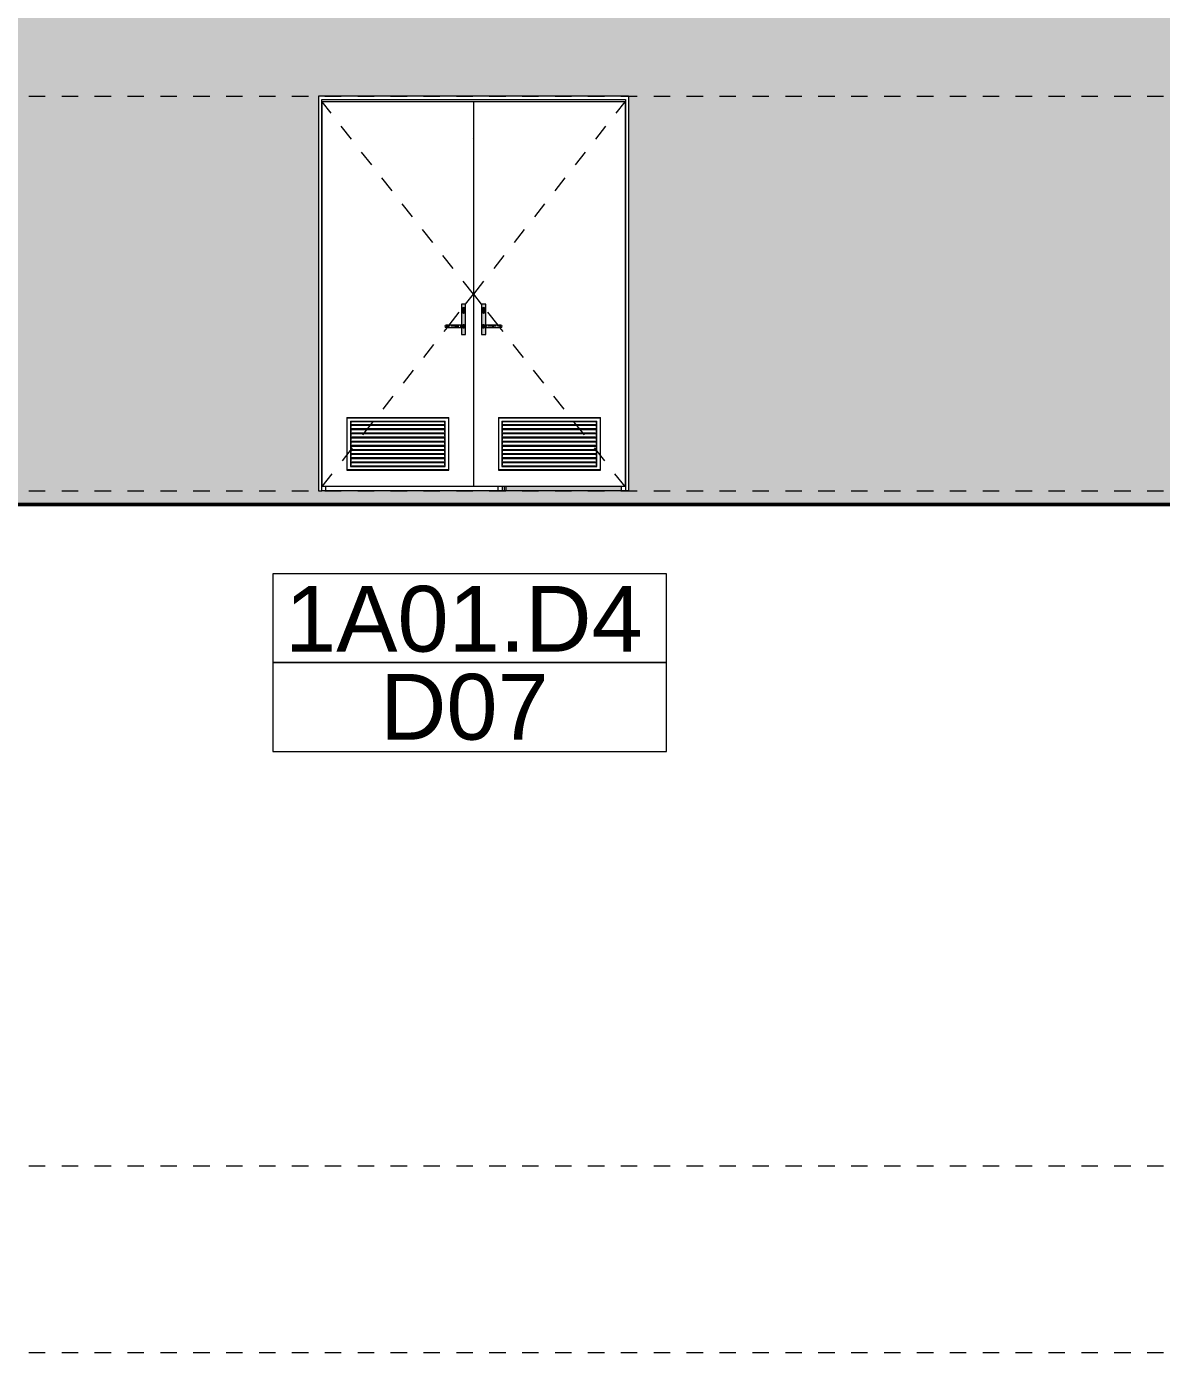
# Model space of a CAD drawing. Header units: metres. Extents: x 902 to 1205, y -4 to 36.
# Drawn here: x 1090.65 to 1097.55, y 0 to 8.06 of the extents above; entities that cross this region are included whole.
import ezdxf

# ---------------------------------------------------------------- set-up
doc = ezdxf.new("R2010")
doc.units = ezdxf.units.M
doc.linetypes.add('AEC_Center', pattern=[0.024, 0.012, -0.004, 0.004, -0.004])
doc.linetypes.add('Dash Small', pattern=[0.009, 0.003, -0.0015, 0.003, -0.0015])
for name, color, linetype, lineweight in [('A-DETL', 90, 'Continuous', 13), ('A-DOOR', 31, 'Continuous', 5), ('A-DOOR-FRAM', 31, 'Continuous', 5), ('A-DOOR-IDEN', 31, 'Continuous', 5), ('A-FLOR-LEVL', 51, 'Continuous', 5), ('A-GLAZ', 151, 'Continuous', 5), ('A-WALL', 113, 'Continuous', 5), ('A-WALL-PATT', 111, 'Continuous', 5)]:
    doc.layers.add(name, color=color, linetype=linetype, lineweight=lineweight)
doc.styles.add('Arial_1', font='arial.ttf', dxfattribs={"height": 0.4})

# ---------------------------------------------------------------- blocks, each defined once
blk = doc.blocks.new('X_Door-Panel-Hinge-Standard - Standard-958284-North - Grids B')
at = {"layer": 'A-DOOR', "linetype": 'Dash Small'}
for p, q in [((1646.6197, 6.435), (1647.5397, 7.605)), ((1646.6673, 6.3745), (1646.6197, 6.435)), ((1646.7679, 6.2466), (1646.6927, 6.3422)), ((1647.5397, 5.265), (1646.7781, 6.2336))]:
    blk.add_line(p, q, dxfattribs=at)
at = {"layer": 'A-DOOR'}
for p, q in [((1646.6197, 5.265), (1646.6197, 7.605)), ((1647.5397, 7.605), (1646.6197, 7.605)), ((1647.5397, 7.605), (1647.5397, 5.265)), ((1646.7697, 5.685), (1646.7697, 5.365)), ((1646.7697, 5.685), (1647.3897, 5.685)), ((1646.7717, 5.683), (1646.7697, 5.685)), ((1646.7717, 5.683), (1647.3877, 5.683)), ((1646.7717, 5.367), (1646.7717, 5.683)), ((1646.7917, 5.663), (1646.7917, 5.387)), ((1646.7917, 5.663), (1647.3677, 5.663)), ((1646.7937, 5.661), (1646.7937, 5.6491)), ((1646.7937, 5.661), (1647.3657, 5.661)), ((1646.7937, 5.641), (1646.7937, 5.6491)), ((1647.3657, 5.6491), (1647.3657, 5.661)), ((1647.3657, 5.6491), (1647.3657, 5.641)), ((1647.3677, 5.387), (1647.3677, 5.663)), ((1647.3897, 5.685), (1647.3877, 5.683)), ((1647.3877, 5.683), (1647.3877, 5.367)), ((1647.3897, 5.365), (1647.3897, 5.685)), ((1646.7937, 5.638), (1646.7937, 5.641)), ((1647.3657, 5.641), (1646.7937, 5.641)), ((1646.7937, 5.638), (1647.3657, 5.638)), ((1646.7937, 5.638), (1646.7937, 5.6239)), ((1646.7937, 5.6158), (1646.7937, 5.6239)), ((1646.7937, 5.6128), (1646.7937, 5.6158)), ((1647.3657, 5.6158), (1646.7937, 5.6158)), ((1646.7937, 5.6128), (1647.3657, 5.6128)), ((1646.7937, 5.6128), (1646.7937, 5.5987)), ((1646.7937, 5.5906), (1646.7937, 5.5987)), ((1646.7937, 5.5876), (1646.7937, 5.5906)), ((1647.3657, 5.5906), (1646.7937, 5.5906)), ((1646.7937, 5.5876), (1647.3657, 5.5876)), ((1646.7937, 5.5876), (1646.7937, 5.5735)), ((1646.7937, 5.5654), (1646.7937, 5.5735)), ((1646.7937, 5.5624), (1646.7937, 5.5654)), ((1647.3657, 5.5654), (1646.7937, 5.5654)), ((1647.3657, 5.641), (1647.3657, 5.638)), ((1647.3657, 5.6239), (1647.3657, 5.638)), ((1647.3657, 5.6239), (1647.3657, 5.6158)), ((1647.3657, 5.6158), (1647.3657, 5.6128)), ((1647.3657, 5.5987), (1647.3657, 5.6128)), ((1647.3657, 5.5987), (1647.3657, 5.5906)), ((1647.3657, 5.5906), (1647.3657, 5.5876)), ((1647.3657, 5.5735), (1647.3657, 5.5876)), ((1647.3657, 5.5735), (1647.3657, 5.5654)), ((1647.3657, 5.5654), (1647.3657, 5.5624)), ((1646.7937, 5.5624), (1647.3657, 5.5624)), ((1646.7937, 5.5624), (1646.7937, 5.5483)), ((1646.7937, 5.5402), (1646.7937, 5.5483)), ((1646.7937, 5.5372), (1646.7937, 5.5402)), ((1647.3657, 5.5402), (1646.7937, 5.5402)), ((1646.7937, 5.5372), (1647.3657, 5.5372)), ((1646.7937, 5.5372), (1646.7937, 5.5231)), ((1646.7937, 5.515), (1646.7937, 5.5231)), ((1646.7937, 5.512), (1646.7937, 5.515)), ((1647.3657, 5.515), (1646.7937, 5.515)), ((1646.7937, 5.512), (1647.3657, 5.512)), ((1646.7937, 5.512), (1646.7937, 5.4979)), ((1646.7937, 5.4898), (1646.7937, 5.4979)), ((1646.7937, 5.4868), (1646.7937, 5.4898)), ((1647.3657, 5.4898), (1646.7937, 5.4898)), ((1646.7937, 5.4868), (1647.3657, 5.4868)), ((1646.7937, 5.4868), (1646.7937, 5.4727)), ((1647.3657, 5.5483), (1647.3657, 5.5624)), ((1647.3657, 5.5483), (1647.3657, 5.5402)), ((1647.3657, 5.5402), (1647.3657, 5.5372)), ((1647.3657, 5.5231), (1647.3657, 5.5372)), ((1647.3657, 5.5231), (1647.3657, 5.515)), ((1647.3657, 5.515), (1647.3657, 5.512)), ((1647.3657, 5.4979), (1647.3657, 5.512)), ((1647.3657, 5.4979), (1647.3657, 5.4898)), ((1647.3657, 5.4898), (1647.3657, 5.4868)), ((1647.3657, 5.4727), (1647.3657, 5.4868)), ((1646.7937, 5.4646), (1646.7937, 5.4727)), ((1646.7937, 5.4616), (1646.7937, 5.4646)), ((1647.3657, 5.4646), (1646.7937, 5.4646)), ((1646.7937, 5.4616), (1647.3657, 5.4616)), ((1646.7937, 5.4616), (1646.7937, 5.4475)), ((1646.7937, 5.4394), (1646.7937, 5.4475)), ((1646.7937, 5.4364), (1646.7937, 5.4394)), ((1647.3657, 5.4394), (1646.7937, 5.4394)), ((1646.7937, 5.4364), (1647.3657, 5.4364)), ((1646.7937, 5.4364), (1646.7937, 5.4223)), ((1646.7937, 5.4142), (1646.7937, 5.4223)), ((1646.7937, 5.4112), (1646.7937, 5.4142)), ((1647.3657, 5.4142), (1646.7937, 5.4142)), ((1646.7937, 5.4112), (1647.3657, 5.4112)), ((1646.7937, 5.4112), (1646.7937, 5.3971)), ((1647.3657, 5.4727), (1647.3657, 5.4646)), ((1647.3657, 5.4646), (1647.3657, 5.4616)), ((1647.3657, 5.4475), (1647.3657, 5.4616)), ((1647.3657, 5.4475), (1647.3657, 5.4394)), ((1647.3657, 5.4394), (1647.3657, 5.4364)), ((1647.3657, 5.4223), (1647.3657, 5.4364)), ((1647.3657, 5.4223), (1647.3657, 5.4142)), ((1647.3657, 5.4142), (1647.3657, 5.4112)), ((1647.3657, 5.3971), (1647.3657, 5.4112)), ((1646.7697, 5.365), (1646.7717, 5.367)), ((1646.7697, 5.365), (1647.3897, 5.365)), ((1647.3877, 5.367), (1646.7717, 5.367)), ((1646.7917, 5.387), (1647.3677, 5.387)), ((1646.7937, 5.389), (1646.7937, 5.3971)), ((1647.3657, 5.389), (1646.7937, 5.389)), ((1647.3657, 5.3971), (1647.3657, 5.389)), ((1647.3897, 5.365), (1647.3877, 5.367)), ((1647.5397, 5.265), (1646.6197, 5.265))]:
    blk.add_line(p, q, dxfattribs=at)
blk = doc.blocks.new('X_Door-Panel-Hinge-Standard - Standard-958351-North - Grids B')
at = {"layer": 'A-DOOR', "linetype": 'Dash Small'}
for p, q in [((1646.6177, 6.435), (1645.6977, 7.605)), ((1646.5702, 6.3745), (1646.6177, 6.435)), ((1646.4696, 6.2466), (1646.5447, 6.3422)), ((1645.6977, 5.265), (1646.4594, 6.2336))]:
    blk.add_line(p, q, dxfattribs=at)
at = {"layer": 'A-DOOR'}
for p, q in [((1645.6977, 5.265), (1645.6977, 7.605)), ((1646.6177, 7.605), (1645.6977, 7.605)), ((1646.6177, 7.605), (1646.6177, 5.265)), ((1645.8497, 5.683), (1645.8477, 5.685)), ((1645.8477, 5.685), (1645.8477, 5.365)), ((1645.8477, 5.685), (1646.4677, 5.685)), ((1645.8497, 5.683), (1646.4657, 5.683)), ((1645.8497, 5.367), (1645.8497, 5.683)), ((1645.8697, 5.663), (1645.8697, 5.387)), ((1645.8697, 5.663), (1646.4457, 5.663)), ((1645.8717, 5.661), (1645.8717, 5.6491)), ((1645.8717, 5.661), (1646.4437, 5.661)), ((1645.8717, 5.641), (1645.8717, 5.6491)), ((1646.4437, 5.6491), (1646.4437, 5.661)), ((1646.4437, 5.6491), (1646.4437, 5.641)), ((1646.4457, 5.387), (1646.4457, 5.663)), ((1646.4677, 5.685), (1646.4657, 5.683)), ((1646.4657, 5.683), (1646.4657, 5.367)), ((1646.4677, 5.365), (1646.4677, 5.685)), ((1645.8717, 5.638), (1645.8717, 5.641)), ((1646.4437, 5.641), (1645.8717, 5.641)), ((1645.8717, 5.638), (1646.4437, 5.638)), ((1645.8717, 5.638), (1645.8717, 5.6239)), ((1645.8717, 5.6158), (1645.8717, 5.6239)), ((1645.8717, 5.6128), (1645.8717, 5.6158)), ((1646.4437, 5.6158), (1645.8717, 5.6158)), ((1645.8717, 5.6128), (1646.4437, 5.6128)), ((1645.8717, 5.6128), (1645.8717, 5.5987)), ((1645.8717, 5.5906), (1645.8717, 5.5987)), ((1645.8717, 5.5876), (1645.8717, 5.5906)), ((1646.4437, 5.5906), (1645.8717, 5.5906)), ((1645.8717, 5.5876), (1646.4437, 5.5876)), ((1645.8717, 5.5876), (1645.8717, 5.5735)), ((1645.8717, 5.5654), (1645.8717, 5.5735)), ((1645.8717, 5.5624), (1645.8717, 5.5654)), ((1646.4437, 5.5654), (1645.8717, 5.5654)), ((1646.4437, 5.641), (1646.4437, 5.638)), ((1646.4437, 5.6239), (1646.4437, 5.638)), ((1646.4437, 5.6239), (1646.4437, 5.6158)), ((1646.4437, 5.6158), (1646.4437, 5.6128)), ((1646.4437, 5.5987), (1646.4437, 5.6128)), ((1646.4437, 5.5987), (1646.4437, 5.5906)), ((1646.4437, 5.5906), (1646.4437, 5.5876)), ((1646.4437, 5.5735), (1646.4437, 5.5876)), ((1646.4437, 5.5735), (1646.4437, 5.5654)), ((1646.4437, 5.5654), (1646.4437, 5.5624)), ((1645.8717, 5.5624), (1646.4437, 5.5624)), ((1645.8717, 5.5624), (1645.8717, 5.5483)), ((1645.8717, 5.5402), (1645.8717, 5.5483)), ((1645.8717, 5.5372), (1645.8717, 5.5402)), ((1646.4437, 5.5402), (1645.8717, 5.5402)), ((1645.8717, 5.5372), (1646.4437, 5.5372)), ((1645.8717, 5.5372), (1645.8717, 5.5231)), ((1645.8717, 5.515), (1645.8717, 5.5231)), ((1645.8717, 5.512), (1645.8717, 5.515)), ((1646.4437, 5.515), (1645.8717, 5.515)), ((1645.8717, 5.512), (1646.4437, 5.512)), ((1645.8717, 5.512), (1645.8717, 5.4979)), ((1645.8717, 5.4898), (1645.8717, 5.4979)), ((1645.8717, 5.4868), (1645.8717, 5.4898)), ((1646.4437, 5.4898), (1645.8717, 5.4898)), ((1645.8717, 5.4868), (1646.4437, 5.4868)), ((1645.8717, 5.4868), (1645.8717, 5.4727)), ((1646.4437, 5.5483), (1646.4437, 5.5624)), ((1646.4437, 5.5483), (1646.4437, 5.5402)), ((1646.4437, 5.5402), (1646.4437, 5.5372)), ((1646.4437, 5.5231), (1646.4437, 5.5372)), ((1646.4437, 5.5231), (1646.4437, 5.515)), ((1646.4437, 5.515), (1646.4437, 5.512)), ((1646.4437, 5.4979), (1646.4437, 5.512)), ((1646.4437, 5.4979), (1646.4437, 5.4898)), ((1646.4437, 5.4898), (1646.4437, 5.4868)), ((1646.4437, 5.4727), (1646.4437, 5.4868)), ((1645.8717, 5.4646), (1645.8717, 5.4727)), ((1645.8717, 5.4616), (1645.8717, 5.4646)), ((1646.4437, 5.4646), (1645.8717, 5.4646)), ((1645.8717, 5.4616), (1646.4437, 5.4616)), ((1645.8717, 5.4616), (1645.8717, 5.4475)), ((1645.8717, 5.4394), (1645.8717, 5.4475)), ((1645.8717, 5.4364), (1645.8717, 5.4394)), ((1646.4437, 5.4394), (1645.8717, 5.4394)), ((1645.8717, 5.4364), (1646.4437, 5.4364)), ((1645.8717, 5.4364), (1645.8717, 5.4223)), ((1645.8717, 5.4142), (1645.8717, 5.4223)), ((1645.8717, 5.4112), (1645.8717, 5.4142)), ((1646.4437, 5.4142), (1645.8717, 5.4142)), ((1645.8717, 5.4112), (1646.4437, 5.4112)), ((1645.8717, 5.4112), (1645.8717, 5.3971)), ((1646.4437, 5.4727), (1646.4437, 5.4646)), ((1646.4437, 5.4646), (1646.4437, 5.4616)), ((1646.4437, 5.4475), (1646.4437, 5.4616)), ((1646.4437, 5.4475), (1646.4437, 5.4394)), ((1646.4437, 5.4394), (1646.4437, 5.4364)), ((1646.4437, 5.4223), (1646.4437, 5.4364)), ((1646.4437, 5.4223), (1646.4437, 5.4142)), ((1646.4437, 5.4142), (1646.4437, 5.4112)), ((1646.4437, 5.3971), (1646.4437, 5.4112)), ((1645.8497, 5.367), (1645.8477, 5.365)), ((1645.8477, 5.365), (1646.4677, 5.365)), ((1646.4657, 5.367), (1645.8497, 5.367)), ((1645.8697, 5.387), (1646.4457, 5.387)), ((1645.8717, 5.389), (1645.8717, 5.3971)), ((1646.4437, 5.389), (1645.8717, 5.389)), ((1646.4437, 5.3971), (1646.4437, 5.389)), ((1646.4657, 5.367), (1646.4677, 5.365)), ((1646.6177, 5.265), (1645.6977, 5.265))]:
    blk.add_line(p, q, dxfattribs=at)
blk = doc.blocks.new('X_Door-Frame-Metal - Standard-3510026-North - Grids B')
at = {"layer": 'A-DOOR-FRAM'}
for p, q in [((1647.5617, 7.64), (1645.6757, 7.64)), ((1645.6757, 7.64), (1645.6757, 5.24)), ((1645.6957, 5.24), (1645.6957, 7.62)), ((1645.6957, 7.62), (1647.5417, 7.62)), ((1647.5417, 7.62), (1647.5417, 5.24)), ((1647.5617, 7.64), (1647.5617, 5.24)), ((1645.7207, 5.24), (1645.7207, 5.265)), ((1647.5167, 5.265), (1647.5167, 5.24)), ((1645.6757, 5.24), (1645.6957, 5.24)), ((1647.5617, 5.24), (1647.5417, 5.24))]:
    blk.add_line(p, q, dxfattribs=at)
blk = doc.blocks.new('X_Door-Handle-Lockwood 4800 Series Lever - Standard-V111-North - Grids B')
at = {"layer": 'A-DOOR'}
h = blk.add_hatch(color=256, dxfattribs=at)
h.paths.add_polyline_path([(1587.5996, 6.374), (1587.5937, 6.3239), (1587.5866, 6.321), (1587.5795, 6.3239), (1587.5766, 6.331), (1587.5763, 6.3456), (1587.5779, 6.348), (1587.584, 6.3527), (1587.5916, 6.3517), (1587.5966, 6.3485), (1587.5971, 6.3527)])
h.paths.add_polyline_path([(1587.5986, 6.19), (1587.5996, 6.191), (1587.5986, 6.375), (1587.5736, 6.374), (1587.5736, 6.2475), (1587.5816, 6.2487), (1587.5892, 6.2497), (1587.5952, 6.245), (1587.5962, 6.2374), (1587.5916, 6.2313), (1587.584, 6.2303), (1587.5736, 6.2325), (1587.5746, 6.19)])
for points in [[(1587.5866, 6.321), (1587.5916, 6.3223), (1587.5966, 6.331), (1587.5952, 6.348), (1587.584, 6.3527), (1587.5769, 6.3456), (1587.5769, 6.3284), (1587.5816, 6.3223)], [(1587.4971, 6.24), (1587.5046, 6.2421), (1587.5086, 6.2469), (1587.4815, 6.2463), (1587.4783, 6.24), (1587.4911, 6.24)], [(1587.4824, 6.2321), (1587.4893, 6.2337), (1587.5007, 6.2328), (1587.5075, 6.2343), (1587.5007, 6.24), (1587.4783, 6.24), (1587.4818, 6.2332)], [(1587.5596, 6.24), (1587.5596, 6.2477), (1587.5086, 6.2457), (1587.5086, 6.24)], [(1587.5596, 6.2323), (1587.5596, 6.24), (1587.5086, 6.2379), (1587.5086, 6.2323)], [(1587.57, 6.2321), (1587.5891, 6.2343), (1587.5899, 6.24), (1587.5653, 6.24), (1587.5596, 6.2331), (1587.5659, 6.2325)], [(1587.5899, 6.24), (1587.5891, 6.2457), (1587.5659, 6.2475), (1587.5606, 6.2457), (1587.5653, 6.24), (1587.5835, 6.24)]]:
    blk.add_hatch(color=256, dxfattribs=at).paths.add_polyline_path(points)
for p, q in [((1587.5736, 6.374), (1587.5736, 6.2475)), ((1587.5986, 6.375), (1587.5746, 6.375)), ((1587.5996, 6.191), (1587.5996, 6.374)), ((1587.5766, 6.343), (1587.5766, 6.331)), ((1587.5966, 6.331), (1587.5966, 6.343)), ((1587.5596, 6.248), (1587.5086, 6.248)), ((1587.5086, 6.232), (1587.5596, 6.232)), ((1587.5736, 6.2325), (1587.5736, 6.191)), ((1587.5746, 6.19), (1587.5986, 6.19))]:
    blk.add_line(p, q, dxfattribs=at)
at = {"layer": 'A-DOOR', "flags": 128}
for points in [[(1587.5086, 6.248), (1587.5075, 6.248), (1587.5064, 6.248), (1587.5054, 6.248), (1587.5043, 6.248), (1587.5032, 6.248), (1587.5022, 6.248), (1587.5011, 6.248), (1587.5001, 6.248), (1587.4991, 6.248), (1587.4981, 6.248), (1587.4971, 6.248), (1587.4961, 6.248), (1587.4952, 6.248), (1587.4942, 6.248), (1587.4933, 6.248), (1587.4925, 6.248), (1587.4916, 6.248), (1587.4908, 6.248), (1587.49, 6.248), (1587.4892, 6.248), (1587.4885, 6.248), (1587.4878, 6.248), (1587.4871, 6.248), (1587.4865, 6.248), (1587.4859, 6.248), (1587.4853, 6.248), (1587.4848, 6.248), (1587.4843, 6.248), (1587.4838, 6.248), (1587.4834, 6.248), (1587.4831, 6.248), (1587.4827, 6.248), (1587.4824, 6.248), (1587.4822, 6.248), (1587.482, 6.248), (1587.4818, 6.248), (1587.4817, 6.248), (1587.4816, 6.248), (1587.4816, 6.248)], [(1587.4816, 6.232), (1587.4816, 6.232), (1587.4817, 6.232), (1587.4818, 6.232), (1587.4819, 6.232), (1587.4821, 6.232), (1587.4824, 6.232), (1587.4826, 6.232), (1587.483, 6.232), (1587.4833, 6.232), (1587.4837, 6.232), (1587.4842, 6.232), (1587.4846, 6.232), (1587.4852, 6.232), (1587.4857, 6.232), (1587.4863, 6.232), (1587.4869, 6.232), (1587.4876, 6.232), (1587.4883, 6.232), (1587.489, 6.232), (1587.4898, 6.232), (1587.4906, 6.232), (1587.4914, 6.232), (1587.4922, 6.232), (1587.4931, 6.232), (1587.494, 6.232), (1587.4949, 6.232), (1587.4959, 6.232), (1587.4968, 6.232), (1587.4978, 6.232), (1587.4988, 6.232), (1587.4998, 6.232), (1587.5008, 6.232), (1587.5019, 6.232), (1587.5029, 6.232), (1587.504, 6.232), (1587.5051, 6.232), (1587.5061, 6.232), (1587.5072, 6.232), (1587.5083, 6.232), (1587.5086, 6.232)], [(1587.5866, 6.248), (1587.5866, 6.248), (1587.5865, 6.248), (1587.5864, 6.248), (1587.5862, 6.248), (1587.5861, 6.248), (1587.5858, 6.248), (1587.5855, 6.248), (1587.5852, 6.248), (1587.5849, 6.248), (1587.5845, 6.248), (1587.584, 6.248), (1587.5835, 6.248), (1587.583, 6.248), (1587.5825, 6.248), (1587.5819, 6.248), (1587.5812, 6.248), (1587.5806, 6.248), (1587.5799, 6.248), (1587.5792, 6.248), (1587.5784, 6.248), (1587.5776, 6.248), (1587.5768, 6.248), (1587.5759, 6.248), (1587.5751, 6.248), (1587.5742, 6.248), (1587.5733, 6.248), (1587.5723, 6.248), (1587.5714, 6.248), (1587.5704, 6.248), (1587.5694, 6.248), (1587.5684, 6.248), (1587.5673, 6.248), (1587.5663, 6.248), (1587.5652, 6.248), (1587.5642, 6.248), (1587.5631, 6.248), (1587.562, 6.248), (1587.561, 6.248), (1587.5599, 6.248), (1587.5596, 6.248)], [(1587.5596, 6.232), (1587.5607, 6.232), (1587.5617, 6.232), (1587.5628, 6.232), (1587.5639, 6.232), (1587.565, 6.232), (1587.566, 6.232), (1587.5671, 6.232), (1587.5681, 6.232), (1587.5691, 6.232), (1587.5701, 6.232), (1587.5711, 6.232), (1587.5721, 6.232), (1587.573, 6.232), (1587.5739, 6.232), (1587.5748, 6.232), (1587.5757, 6.232), (1587.5766, 6.232), (1587.5774, 6.232), (1587.5782, 6.232), (1587.579, 6.232), (1587.5797, 6.232), (1587.5804, 6.232), (1587.5811, 6.232), (1587.5817, 6.232), (1587.5823, 6.232), (1587.5829, 6.232), (1587.5834, 6.232), (1587.5839, 6.232), (1587.5843, 6.232), (1587.5848, 6.232), (1587.5851, 6.232), (1587.5855, 6.232), (1587.5857, 6.232), (1587.586, 6.232), (1587.5862, 6.232), (1587.5864, 6.232), (1587.5865, 6.232), (1587.5866, 6.232), (1587.5866, 6.232)]]:
    blk.add_lwpolyline(points, dxfattribs=at)
at = {"layer": 'A-DOOR'}
for centre, radius, start, end in [((1587.5746, 6.374), 0.001, 90, 180), ((1587.5986, 6.374), 0.001, 0, 90), ((1587.5866, 6.343), 0.01, 360, 180), ((1587.5866, 6.331), 0.01, 180, 0), ((1587.5866, 6.331), 0.01, 195, 210), ((1587.5866, 6.343), 0.01, 0, 120), ((1587.5866, 6.331), 0.01, 240, 300), ((1587.5866, 6.331), 0.01, 315, 0), ((1587.5866, 6.343), 0.01, 0, 15), ((1587.5866, 6.343), 0.01, 0, 15), ((1587.4816, 6.24), 0.008, 90, 270), ((1587.4816, 6.24), 0.008, 90, 180), ((1587.4816, 6.24), 0.008, 180, 270), ((1587.5866, 6.24), 0.01, 0, 135), ((1587.5866, 6.24), 0.01, 225, 0), ((1587.5866, 6.24), 0.008, 0, 120), ((1587.5866, 6.24), 0.008, 240, 0), ((1587.5866, 6.24), 0.008, 270, 90), ((1587.5746, 6.191), 0.001, 180, 270), ((1587.5986, 6.191), 0.001, 270, 0)]:
    blk.add_arc(centre, radius, start, end, dxfattribs=at)
blk = doc.blocks.new('X_Door-Handle-Lockwood 4800 Series Lever - Standard-V86-North - Grids B')
at = {"layer": 'A-DOOR'}
h = blk.add_hatch(color=256, dxfattribs=at)
h.paths.add_polyline_path([(1625.6927, 6.374), (1625.6868, 6.3239), (1625.6797, 6.321), (1625.6727, 6.3239), (1625.6697, 6.331), (1625.6688, 6.3527), (1625.6711, 6.348), (1625.6772, 6.3527), (1625.6847, 6.3517), (1625.6897, 6.3485), (1625.6902, 6.3527)])
h.paths.add_polyline_path([(1625.6917, 6.19), (1625.6927, 6.191), (1625.6927, 6.2325), (1625.6847, 6.2313), (1625.6772, 6.2303), (1625.6711, 6.235), (1625.6701, 6.2426), (1625.6747, 6.2487), (1625.6823, 6.2497), (1625.6927, 6.2475), (1625.6917, 6.375), (1625.6667, 6.374), (1625.6677, 6.19)])
for points in [[(1625.6797, 6.321), (1625.6847, 6.3223), (1625.6897, 6.331), (1625.6884, 6.348), (1625.6823, 6.3527), (1625.6711, 6.348), (1625.6697, 6.343), (1625.6697, 6.331), (1625.6747, 6.3223)], [(1625.6953, 6.24), (1625.7027, 6.2421), (1625.7067, 6.2469), (1625.6865, 6.2468), (1625.6772, 6.2457), (1625.6764, 6.24), (1625.6892, 6.24)], [(1625.6963, 6.2321), (1625.7057, 6.2343), (1625.701, 6.24), (1625.6764, 6.24), (1625.6772, 6.2343), (1625.6953, 6.2322)], [(1625.7324, 6.24), (1625.7577, 6.2421), (1625.7577, 6.2477), (1625.7067, 6.2457), (1625.7067, 6.24)], [(1625.7577, 6.2323), (1625.7577, 6.24), (1625.7067, 6.2379), (1625.7067, 6.2323), (1625.7324, 6.2323)], [(1625.784, 6.2321), (1625.7881, 6.24), (1625.7618, 6.2379), (1625.7577, 6.2331), (1625.7816, 6.2331)], [(1625.7692, 6.24), (1625.7881, 6.24), (1625.784, 6.2479), (1625.777, 6.2463), (1625.7657, 6.2472), (1625.7588, 6.2457), (1625.7657, 6.24)]]:
    blk.add_hatch(color=256, dxfattribs=at).paths.add_polyline_path(points)
for p, q in [((1625.6667, 6.374), (1625.6667, 6.191)), ((1625.6917, 6.375), (1625.6677, 6.375)), ((1625.6927, 6.2475), (1625.6927, 6.374)), ((1625.6697, 6.343), (1625.6697, 6.331)), ((1625.6897, 6.331), (1625.6897, 6.343)), ((1625.6927, 6.191), (1625.6927, 6.2325)), ((1625.7577, 6.248), (1625.7067, 6.248)), ((1625.7067, 6.232), (1625.7577, 6.232)), ((1625.6677, 6.19), (1625.6917, 6.19))]:
    blk.add_line(p, q, dxfattribs=at)
at = {"layer": 'A-DOOR', "flags": 128}
for points in [[(1625.7067, 6.248), (1625.7057, 6.248), (1625.7046, 6.248), (1625.7035, 6.248), (1625.7024, 6.248), (1625.7014, 6.248), (1625.7003, 6.248), (1625.6993, 6.248), (1625.6982, 6.248), (1625.6972, 6.248), (1625.6962, 6.248), (1625.6952, 6.248), (1625.6943, 6.248), (1625.6933, 6.248), (1625.6924, 6.248), (1625.6915, 6.248), (1625.6906, 6.248), (1625.6898, 6.248), (1625.6889, 6.248), (1625.6881, 6.248), (1625.6874, 6.248), (1625.6866, 6.248), (1625.6859, 6.248), (1625.6853, 6.248), (1625.6846, 6.248), (1625.684, 6.248), (1625.6835, 6.248), (1625.6829, 6.248), (1625.6824, 6.248), (1625.682, 6.248), (1625.6816, 6.248), (1625.6812, 6.248), (1625.6809, 6.248), (1625.6806, 6.248), (1625.6803, 6.248), (1625.6801, 6.248), (1625.68, 6.248), (1625.6799, 6.248), (1625.6798, 6.248), (1625.6797, 6.248)], [(1625.6797, 6.232), (1625.6798, 6.232), (1625.6798, 6.232), (1625.6799, 6.232), (1625.6801, 6.232), (1625.6803, 6.232), (1625.6805, 6.232), (1625.6808, 6.232), (1625.6811, 6.232), (1625.6815, 6.232), (1625.6819, 6.232), (1625.6823, 6.232), (1625.6828, 6.232), (1625.6833, 6.232), (1625.6839, 6.232), (1625.6845, 6.232), (1625.6851, 6.232), (1625.6857, 6.232), (1625.6864, 6.232), (1625.6872, 6.232), (1625.6879, 6.232), (1625.6887, 6.232), (1625.6895, 6.232), (1625.6904, 6.232), (1625.6913, 6.232), (1625.6922, 6.232), (1625.6931, 6.232), (1625.694, 6.232), (1625.695, 6.232), (1625.696, 6.232), (1625.697, 6.232), (1625.698, 6.232), (1625.699, 6.232), (1625.7, 6.232), (1625.7011, 6.232), (1625.7022, 6.232), (1625.7032, 6.232), (1625.7043, 6.232), (1625.7054, 6.232), (1625.7064, 6.232), (1625.7067, 6.232)], [(1625.7847, 6.248), (1625.7847, 6.248), (1625.7847, 6.248), (1625.7845, 6.248), (1625.7844, 6.248), (1625.7842, 6.248), (1625.784, 6.248), (1625.7837, 6.248), (1625.7834, 6.248), (1625.783, 6.248), (1625.7826, 6.248), (1625.7822, 6.248), (1625.7817, 6.248), (1625.7812, 6.248), (1625.7806, 6.248), (1625.78, 6.248), (1625.7794, 6.248), (1625.7787, 6.248), (1625.778, 6.248), (1625.7773, 6.248), (1625.7766, 6.248), (1625.7758, 6.248), (1625.7749, 6.248), (1625.7741, 6.248), (1625.7732, 6.248), (1625.7723, 6.248), (1625.7714, 6.248), (1625.7705, 6.248), (1625.7695, 6.248), (1625.7685, 6.248), (1625.7675, 6.248), (1625.7665, 6.248), (1625.7655, 6.248), (1625.7644, 6.248), (1625.7634, 6.248), (1625.7623, 6.248), (1625.7613, 6.248), (1625.7602, 6.248), (1625.7591, 6.248), (1625.758, 6.248), (1625.7577, 6.248)], [(1625.7577, 6.232), (1625.7588, 6.232), (1625.7599, 6.232), (1625.761, 6.232), (1625.762, 6.232), (1625.7631, 6.232), (1625.7642, 6.232), (1625.7652, 6.232), (1625.7662, 6.232), (1625.7673, 6.232), (1625.7683, 6.232), (1625.7692, 6.232), (1625.7702, 6.232), (1625.7712, 6.232), (1625.7721, 6.232), (1625.773, 6.232), (1625.7739, 6.232), (1625.7747, 6.232), (1625.7755, 6.232), (1625.7763, 6.232), (1625.7771, 6.232), (1625.7778, 6.232), (1625.7786, 6.232), (1625.7792, 6.232), (1625.7799, 6.232), (1625.7805, 6.232), (1625.781, 6.232), (1625.7816, 6.232), (1625.782, 6.232), (1625.7825, 6.232), (1625.7829, 6.232), (1625.7833, 6.232), (1625.7836, 6.232), (1625.7839, 6.232), (1625.7841, 6.232), (1625.7843, 6.232), (1625.7845, 6.232), (1625.7846, 6.232), (1625.7847, 6.232), (1625.7847, 6.232)]]:
    blk.add_lwpolyline(points, dxfattribs=at)
at = {"layer": 'A-DOOR'}
for centre, radius, start, end in [((1625.6677, 6.374), 0.001, 90, 180), ((1625.6917, 6.374), 0.001, 0, 90), ((1625.6797, 6.343), 0.01, 0, 180), ((1625.6797, 6.343), 0.01, 60, 180), ((1625.6797, 6.343), 0.01, 165, 180), ((1625.6797, 6.343), 0.01, 165, 180), ((1625.6797, 6.331), 0.01, 180, 0), ((1625.6797, 6.331), 0.01, 180, 225), ((1625.6797, 6.331), 0.01, 240, 300), ((1625.6797, 6.343), 0.01, 0, 30), ((1625.6797, 6.331), 0.01, 330, 345), ((1625.6797, 6.343), 0.01, 0, 15), ((1625.6797, 6.343), 0.01, 0, 15), ((1625.6797, 6.24), 0.01, 45, 180), ((1625.6797, 6.24), 0.01, 180, 315), ((1625.6797, 6.24), 0.008, 90, 270), ((1625.6797, 6.24), 0.008, 60, 180), ((1625.6797, 6.24), 0.008, 180, 300), ((1625.7847, 6.24), 0.008, 270, 90), ((1625.7847, 6.24), 0.008, 0, 90), ((1625.7847, 6.24), 0.008, 270, 0), ((1625.6677, 6.191), 0.001, 180, 270), ((1625.6917, 6.191), 0.001, 270, 0)]:
    blk.add_arc(centre, radius, start, end, dxfattribs=at)
blk = doc.blocks.new('X_Door-Panel-Hinge-Standard - Standard-3439112-North - Grids B')
at = {"layer": 'A-DOOR'}
blk.add_hatch(color=256, dxfattribs=at).paths.add_polyline_path([(1587.6466, 7.485), (1587.6486, 7.485), (1587.6466, 7.5788)])
at = {"layer": 'A-DOOR', "linetype": 'Dash Small'}
for p, q in [((1587.6466, 7.3829), (1587.6486, 7.3854)), ((1587.6486, 5.4846), (1587.6466, 5.4871))]:
    blk.add_line(p, q, dxfattribs=at)
blk = doc.blocks.new('X_Door-Frame-Wood - Standard-3509857-North - Grids B')
at = {"layer": 'A-DOOR-FRAM'}
for p, q in [((1587.7982, 5.24), (1587.7982, 5.265)), ((1587.8232, 5.24), (1587.8232, 5.265))]:
    blk.add_line(p, q, dxfattribs=at)
blk = doc.blocks.new('Window Unit_2 Bay - 2400x3050-3440899-North - Grids B')
at = {"layer": 'A-GLAZ'}
blk.add_hatch(color=256, dxfattribs=at).paths.add_polyline_path([(1587.8432, 5.24), (1588.5456, 5.24), (1588.5456, 5.265), (1587.8432, 5.265), (1587.8432, 5.2511)])
blk.add_line((1587.8432, 5.265), (1587.8432, 5.24), dxfattribs=at)
blk = doc.blocks.new('AA_DOOR_MARK _ TYPE MARK_HA2 - Mark _ Type Mark-1751130-North - Grids B')
at = {"layer": 'A-DOOR-IDEN'}
for p, q in [((1673.7016, 7.5495), (1671.3077, 7.5495)), ((1671.3077, 7.5495), (1671.3077, 7.0095)), ((1673.7016, 7.0095), (1673.7016, 7.5495)), ((1671.3077, 7.0095), (1673.7016, 7.0095)), ((1673.7016, 7.0095), (1671.3077, 7.0095)), ((1671.3077, 7.0095), (1671.3077, 6.4695)), ((1673.7016, 6.4695), (1673.7016, 7.0095)), ((1671.3077, 6.4695), (1673.7016, 6.4695))]:
    blk.add_line(p, q, dxfattribs=at)

msp = doc.modelspace()

# ---------------------------------------------------------------- hatches: boundary and pattern name
at = {"layer": 'A-WALL'}
h = msp.add_hatch(color=256, dxfattribs=at)
h.paths.add_polyline_path([(1093.5509, 5.24), (1093.5609, 5.24), (1093.5608, 5.265), (1093.5509, 5.265), (1093.5509, 5.2511)])
h.paths.add_polyline_path([(1131.3198, 5.24), (1132.2344, 5.24), (1132.2344, 5.265), (1131.3374, 5.265), (1131.3354, 5.265), (1130.4384, 5.265), (1130.4384, 5.24), (1130.7987, 5.24)])
at = {"layer": 'A-WALL-PATT'}
h = msp.add_hatch(color=256, dxfattribs=at)
h.paths.add_polyline_path([(1081.2859, 5.1571), (1087.2684, 5.1571), (1087.2684, 6.44), (1081.2859, 6.44), (1081.2859, 5.2511)])
h.paths.add_polyline_path([(1122.8437, 5.1571), (1124.3666, 5.1625), (1124.3666, 5.24), (1122.7878, 5.24), (1122.7878, 5.1571)])
h.paths.add_polyline_path([(1122.4613, 5.1571), (1122.6406, 5.1571), (1122.6406, 5.24), (1122.2792, 5.24), (1122.2792, 8.24), (1118.8034, 8.24), (1118.8034, 7.64), (1119.0364, 7.64), (1119.0364, 7.6066), (1121.9909, 7.6066), (1122.0474, 7.55), (1122.0453, 7.5479), (1119.0368, 7.55), (1119.0367, 7.5466), (1121.9909, 7.5466), (1122.0474, 7.49), (1122.0453, 7.4879), (1121.9909, 7.4866), (1122.0474, 7.43), (1122.0453, 7.4279), (1121.9909, 7.4266), (1122.0474, 7.37), (1122.0453, 7.3679), (1121.9909, 7.3666), (1122.0474, 7.31), (1122.0453, 7.3079), (1121.9909, 7.3066), (1122.0474, 7.25), (1122.0453, 7.2479), (1121.9909, 7.2466), (1122.0474, 7.19), (1122.0453, 7.1879), (1121.9909, 7.1866), (1122.0474, 7.13), (1122.0453, 7.1279), (1121.9909, 7.1266), (1122.0474, 7.07), (1122.0453, 7.0679), (1121.9909, 7.0666), (1122.0474, 7.01), (1122.0453, 7.0079), (1121.9909, 7.0066), (1122.0474, 6.95), (1122.0453, 6.9479), (1121.9909, 6.9466), (1122.0474, 6.89), (1122.0453, 6.8879), (1121.9909, 6.8866), (1122.0474, 6.83), (1122.0453, 6.8279), (1121.9909, 6.8266), (1122.0474, 6.77), (1122.0453, 6.7679), (1121.9909, 6.7666), (1122.0474, 6.71), (1122.0453, 6.7079), (1121.9909, 6.7066), (1122.0474, 6.65), (1122.0453, 6.6479), (1121.9909, 6.6466), (1122.0474, 6.59), (1122.0453, 6.5879), (1121.9909, 6.5866), (1122.0474, 6.53), (1122.0453, 6.5279), (1121.9909, 6.5266), (1122.0474, 6.47), (1122.0453, 6.4679), (1121.9909, 6.4666), (1122.0474, 6.41), (1122.0453, 6.4079), (1121.9909, 6.4066), (1122.0474, 6.35), (1122.0453, 6.3479), (1121.9909, 6.3466), (1122.0474, 6.29), (1122.0453, 6.2879), (1121.9909, 6.2866), (1122.0474, 6.23), (1122.0453, 6.2279), (1121.9909, 6.2266), (1122.0474, 6.17), (1122.0453, 6.1679), (1121.9909, 6.1666), (1122.0474, 6.11), (1122.0453, 6.1079), (1121.9909, 6.1066), (1122.0474, 6.05), (1122.0453, 6.0479), (1121.9909, 6.0466), (1122.0474, 5.99), (1122.0453, 5.9879), (1121.9909, 5.9866), (1122.0474, 5.93), (1122.0453, 5.9279), (1121.9909, 5.9266), (1122.0474, 5.87), (1122.0453, 5.8679), (1121.9909, 5.8666), (1122.0474, 5.81), (1122.0453, 5.8079), (1121.9909, 5.8066), (1122.0474, 5.75), (1122.0453, 5.7479), (1121.9909, 5.7466), (1122.0474, 5.69), (1122.0453, 5.6879), (1121.9909, 5.6866), (1122.0474, 5.63), (1122.0453, 5.6279), (1121.9909, 5.6266), (1122.0474, 5.57), (1122.0453, 5.5679), (1121.9909, 5.5666), (1122.0474, 5.51), (1122.0453, 5.5079), (1121.9909, 5.5066), (1122.0474, 5.45), (1122.0453, 5.4479), (1121.9909, 5.4466), (1122.0474, 5.39), (1122.0453, 5.3879), (1121.9909, 5.3866), (1122.0474, 5.33), (1122.0453, 5.3279), (1121.9909, 5.3266), (1122.0474, 5.27), (1122.0453, 5.2679), (1119.6065, 5.2679), (1119.6065, 5.255), (1122.2122, 5.255), (1122.2122, 5.1571), (1122.2792, 5.1571)])
h.paths.add_polyline_path([(1097.7096, 5.1571), (1097.7122, 5.1571), (1097.7124, 6), (1097.7684, 6), (1097.7684, 8.24), (1087.3034, 8.24), (1087.3034, 5.1571), (1097.4883, 5.1571)])
h.paths.add_polyline_path([(1171.3448, 5.1571), (1171.4359, 5.1571), (1171.4359, 8.24), (1171.3384, 8.24), (1171.3384, 5.1571)])
h.paths.add_polyline_path([(1171.2859, 5.1571), (1171.3034, 5.1571), (1171.3034, 8.24), (1159.7259, 8.24), (1159.7259, 5.24), (1158.0871, 5.24), (1158.0871, 5.2304), (1159.7365, 5.2304), (1159.7365, 5.235), (1159.9963, 5.233), (1168.3171, 5.1571), (1171.183, 5.1571)])
h.paths.add_polyline_path([(1124.5138, 5.163), (1126.0001, 5.17), (1126.0001, 5.24), (1124.5138, 5.24), (1124.5138, 5.17)])
h.paths.add_polyline_path([(1126.1473, 5.1688), (1129.2684, 5.1798), (1129.2684, 8.24), (1127.2792, 8.24), (1127.2792, 5.24), (1126.1473, 5.24), (1126.1473, 5.17)])
h.paths.add_polyline_path([(1153.3859, 5.17), (1154.7259, 5.235), (1154.7365, 5.235), (1154.7365, 5.2304), (1154.7854, 5.2304), (1154.7854, 5.24), (1154.7259, 5.24), (1154.7259, 8.24), (1150.3034, 8.24), (1150.3034, 5.2004), (1153.2794, 5.1711)])
h.paths.add_polyline_path([(1129.3034, 5.1799), (1139.7684, 5.2169), (1139.7684, 8.24), (1129.3034, 8.24), (1129.3034, 5.24)])
h.paths.add_polyline_path([(1150.2684, 5.2007), (1150.2684, 8.24), (1139.8034, 8.24), (1139.8034, 5.2171), (1146.286, 5.24), (1150.079, 5.2026)])
h.paths.add_polyline_path([(1156.3611, 5.2304), (1157.939, 5.2304), (1157.939, 5.24), (1156.3611, 5.24)])
h.paths.add_polyline_path([(1156.213, 5.2304), (1156.213, 5.24), (1154.9335, 5.24), (1154.9335, 5.2304), (1156.0715, 5.2304)])
h.paths.add_polyline_path([(1094.2982, 5.24), (1092.4222, 5.24), (1092.4222, 7.64), (1094.3082, 7.64), (1094.3062, 5.24)])
h.paths.add_polyline_path([(1132.2694, 5.24), (1130.3934, 5.24), (1130.3934, 7.64), (1132.2794, 7.64), (1132.2774, 5.24)])
h.paths.add_polyline_path([(1081.591, 5.24), (1081.5286, 5.24), (1081.5298, 6.14), (1081.6768, 6.14), (1081.6768, 5.24), (1081.6056, 5.24)])
h.paths.add_polyline_path([(1163.3214, 5.24), (1163.2459, 5.24), (1163.2459, 5.9258), (1162.9559, 5.9278), (1162.9559, 6.0458), (1163.6559, 6.0437), (1163.6559, 5.9258), (1163.3659, 5.9258), (1163.3638, 5.24), (1163.3359, 5.24)])
h.paths.add_polyline_path([(1089.5774, 5.24), (1089.5019, 5.24), (1089.5019, 5.9258), (1089.2119, 5.9278), (1089.2119, 6.0458), (1089.9119, 6.0437), (1089.9119, 5.9258), (1089.6219, 5.9258), (1089.6199, 5.24), (1089.5919, 5.24)])
h.paths.add_polyline_path([(1153.2594, 5.24), (1151.3934, 5.24), (1151.3934, 7.64), (1153.2794, 7.64), (1153.2774, 5.24), (1153.2644, 5.24)])
h.paths.add_polyline_path([(1102.2585, 5.255), (1102.2585, 5.2679), (1097.9614, 5.27), (1098.0191, 5.3266), (1097.9636, 5.3279), (1097.9614, 5.33), (1098.0191, 5.3866), (1097.9636, 5.3879), (1097.9614, 5.39), (1098.0191, 5.4466), (1097.9636, 5.4479), (1097.9614, 5.45), (1098.0191, 5.5066), (1097.9636, 5.5079), (1097.9614, 5.51), (1098.0191, 5.5666), (1097.9636, 5.5679), (1097.9614, 5.57), (1098.0191, 5.6266), (1097.9636, 5.6279), (1097.9614, 5.63), (1098.0191, 5.6866), (1097.9636, 5.6879), (1097.9614, 5.69), (1098.0191, 5.7466), (1097.9636, 5.7479), (1097.9614, 5.75), (1098.0191, 5.8066), (1097.9636, 5.8079), (1097.9614, 5.81), (1098.0191, 5.8666), (1097.9636, 5.8679), (1097.9614, 5.87), (1098.0191, 5.9266), (1097.9636, 5.9279), (1097.9614, 5.93), (1098.0191, 5.9866), (1097.9636, 5.9879), (1097.9614, 5.99), (1098.0191, 6.0466), (1097.9636, 6.0479), (1097.9614, 6.05), (1098.0191, 6.1066), (1097.9636, 6.1079), (1097.9614, 6.11), (1098.0191, 6.1666), (1097.9636, 6.1679), (1097.9614, 6.17), (1098.0191, 6.2266), (1097.9636, 6.2279), (1097.9614, 6.23), (1098.0191, 6.2866), (1097.9636, 6.2879), (1097.9614, 6.29), (1098.0191, 6.3466), (1097.9636, 6.3479), (1097.9614, 6.35), (1098.0191, 6.4066), (1097.9636, 6.4079), (1097.9614, 6.41), (1098.0191, 6.4666), (1097.9636, 6.4679), (1097.9614, 6.47), (1098.0191, 6.5266), (1097.9636, 6.5279), (1097.9614, 6.53), (1098.0191, 6.5866), (1097.9636, 6.5879), (1097.9614, 6.59), (1098.0191, 6.6466), (1097.9636, 6.6479), (1097.9614, 6.65), (1098.0191, 6.7066), (1097.9636, 6.7079), (1097.9614, 6.71), (1098.0191, 6.7666), (1097.9636, 6.7679), (1097.9614, 6.77), (1098.0191, 6.8266), (1097.9636, 6.8279), (1097.9614, 6.83), (1098.0191, 6.8866), (1097.9636, 6.8879), (1097.9614, 6.89), (1098.0191, 6.9466), (1097.9636, 6.9479), (1097.9614, 6.95), (1098.0191, 7.0066), (1097.9636, 7.0079), (1097.9614, 7.01), (1098.0191, 7.0666), (1097.9636, 7.0679), (1097.9614, 7.07), (1098.0191, 7.1266), (1097.9636, 7.1279), (1097.9614, 7.13), (1098.0191, 7.1866), (1097.9636, 7.1879), (1097.9614, 7.19), (1098.0191, 7.2466), (1097.9636, 7.2479), (1097.9614, 7.25), (1098.0191, 7.3066), (1097.9636, 7.3079), (1097.9614, 7.31), (1098.0191, 7.3666), (1097.9636, 7.3679), (1097.9614, 7.37), (1098.0191, 7.4266), (1097.9636, 7.4279), (1097.9614, 7.43), (1098.0191, 7.4866), (1097.9636, 7.4879), (1097.9614, 7.49), (1098.0191, 7.5466), (1097.9636, 7.5479), (1097.9614, 7.55), (1098.0191, 7.6066), (1107.0426, 7.6066), (1107.0426, 7.64), (1108.2684, 7.64), (1108.2684, 8.24), (1097.8034, 8.24), (1097.8034, 6), (1097.8595, 6), (1097.8595, 5.255), (1102.1388, 5.255)])
h.paths.add_polyline_path([(1106.8286, 5.255), (1106.8565, 5.255), (1106.8565, 5.2679), (1105.7582, 5.2679), (1105.7582, 5.255), (1106.7149, 5.255)])
h.paths.add_polyline_path([(1106.8565, 5.4466), (1106.8565, 5.4479), (1106.8286, 5.4466)])
h.paths.add_polyline_path([(1106.8565, 5.5666), (1106.8565, 5.5679), (1106.8286, 5.5666)])
h.paths.add_polyline_path([(1106.8565, 7.3666), (1106.8565, 7.3679), (1106.8286, 7.3666)])
h.paths.add_polyline_path([(1106.8565, 7.4266), (1106.8565, 7.4279), (1106.8286, 7.4266)])
h.paths.add_polyline_path([(1118.9822, 7.5719), (1118.9822, 7.59), (1118.8034, 7.59), (1118.8034, 7.587), (1118.9816, 7.587)])
h.paths.add_polyline_path([(1116.5843, 7.5719), (1116.5843, 7.59), (1115.457, 7.59), (1115.457, 7.587), (1116.5837, 7.587)])
h.paths.add_polyline_path([(1109.3905, 7.5719), (1109.3905, 7.59), (1108.3034, 7.59), (1108.3034, 7.587), (1109.3899, 7.587)])
h.paths.add_polyline_path([(1114.1864, 7.5719), (1114.1864, 7.59), (1113.0591, 7.59), (1113.0591, 7.587), (1114.1858, 7.587)])
h.paths.add_polyline_path([(1111.7885, 7.5719), (1111.7885, 7.59), (1110.6612, 7.59), (1110.6612, 7.587), (1111.7878, 7.587)])
h.paths.add_polyline_path([(1107.0967, 7.587), (1108.2212, 7.587), (1108.2212, 7.59), (1107.0967, 7.59)])
h.paths.add_polyline_path([(1108.2633, 7.587), (1108.2684, 7.587), (1108.2684, 7.59), (1108.2633, 7.59)])
h.paths.add_polyline_path([(1116.7293, 7.587), (1117.8129, 7.587), (1117.8129, 7.59), (1116.6884, 7.59), (1116.6884, 7.587)])
h.paths.add_polyline_path([(1114.7065, 7.587), (1115.415, 7.587), (1115.415, 7.59), (1114.2905, 7.59), (1114.2905, 7.587), (1114.6449, 7.587)])
h.paths.add_polyline_path([(1117.855, 7.587), (1118.7684, 7.587), (1118.7684, 7.59), (1117.855, 7.59)])
h.paths.add_polyline_path([(1109.9551, 7.587), (1110.6191, 7.587), (1110.6191, 7.59), (1109.4946, 7.59), (1109.4946, 7.587)])
h.paths.add_polyline_path([(1113.0171, 7.587), (1113.0171, 7.59), (1111.8925, 7.59), (1111.8925, 7.587), (1112.5606, 7.587)])
h.paths.add_polyline_path([(1109.4446, 7.64), (1118.7684, 7.64), (1118.7684, 8.24), (1108.3034, 8.24), (1108.3034, 7.64), (1109.4405, 7.64)])

# ---------------------------------------------------------------- linework, layer by layer
at = {"layer": 'A-DETL', "lineweight": 50}
msp.add_line((1202.1871, 5.1571), (1070.3524, 5.1571), dxfattribs=at)
at = {"layer": 'A-FLOR-LEVL', "linetype": 'AEC_Center'}
for p, q in [((1063.6611, 7.64), (1204.7071, 7.64)), ((1063.6611, 5.24), (1204.7071, 5.24)), ((1063.6611, 1.134), (1204.7071, 1.134)), ((1063.6611, 0), (1204.7071, 0))]:
    msp.add_line(p, q, dxfattribs=at)
at = {"layer": 'A-WALL'}
for p, q in [((1093.5509, 5.265), (1093.5509, 5.24)), ((1094.2882, 5.24), (1092.4422, 5.24))]:
    msp.add_line(p, q, dxfattribs=at)

# ---------------------------------------------------------------- block references
at = {"layer": 'A-DOOR'}
for name, p in [('X_Door-Panel-Hinge-Standard - Standard-958351-North - Grids B', (-553.2535, 0)), ('X_Door-Panel-Hinge-Standard - Standard-958284-North - Grids B', (-553.2535, 0)), ('X_Door-Panel-Hinge-Standard - Standard-3439112-North - Grids B', (-494.2824, 0)), ('X_Door-Handle-Lockwood 4800 Series Lever - Standard-V111-North - Grids B', (-494.2824, 0)), ('X_Door-Handle-Lockwood 4800 Series Lever - Standard-V86-North - Grids B', (-532.2535, 0))]:
    msp.add_blockref(name, p, dxfattribs=at)
at = {"layer": 'A-DOOR-FRAM'}
for name, p in [('X_Door-Frame-Metal - Standard-3510026-North - Grids B', (-553.2535, 0)), ('X_Door-Frame-Wood - Standard-3509857-North - Grids B', (-494.2824, 0))]:
    msp.add_blockref(name, p, dxfattribs=at)
at = {"layer": 'A-DOOR-IDEN'}
msp.add_blockref('AA_DOOR_MARK _ TYPE MARK_HA2 - Mark _ Type Mark-1751130-North - Grids B', (-579.1635, -2.8145), dxfattribs=at)
at = {"layer": 'A-GLAZ'}
msp.add_blockref('Window Unit_2 Bay - 2400x3050-3440899-North - Grids B', (-494.2824, 0), dxfattribs=at)

# ---------------------------------------------------------------- texts
at = {"layer": 'A-DOOR-IDEN', "char_height": 0.4, "attachment_point": 1, "style": 'Arial_1'}
for s, insert, width in [('1A01.D4', (1092.2194, 4.6618), 2.69367), ('D07', (1092.7967, 4.1265), 1.266666)]:
    msp.add_mtext(s, dxfattribs=dict(at, insert=insert, width=width))

doc.saveas('drawing.dxf')
